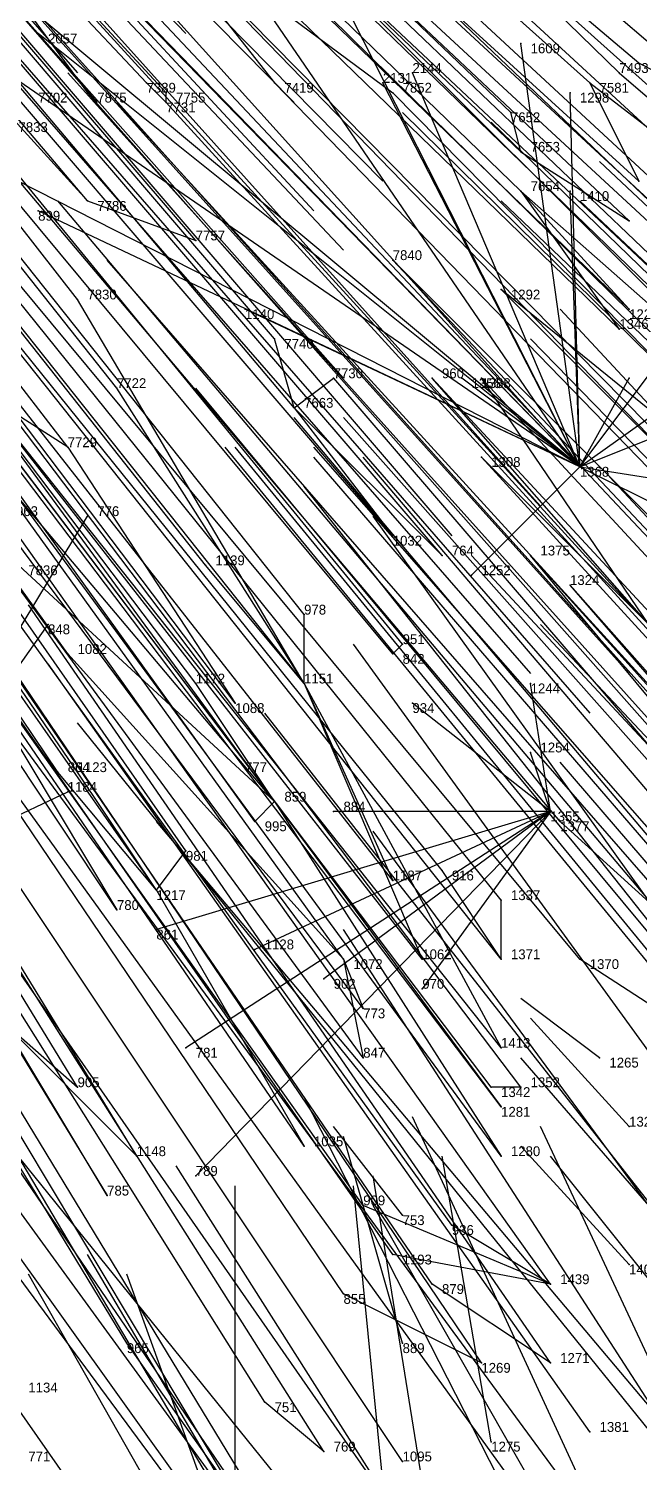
# Model space of a CAD drawing. Extents: x -0.5 to 0.59, y -0.5 to 0.59.
# Drawn here: x 0.214 to 0.276, y -0.3871 to -0.2415 of the extents above; entities that cross this region are included whole.
import ezdxf

# ---------------------------------------------------------------- set-up
doc = ezdxf.new("R2010")
doc.units = 0
for name, color, linetype in [('Facilities', 3, 'CONTINUOUS'), ('Facilities_lines', 3, 'CONTINUOUS'), ('Normals', 1, 'CONTINUOUS'), ('Source_points', 5, 'CONTINUOUS'), ('Text', 3, 'CONTINUOUS')]:
    doc.layers.add(name, color=color, linetype=linetype)

msp = doc.modelspace()

# ---------------------------------------------------------------- linework, layer by layer
at = {"layer": 'Facilities', "color": 3}
for p in [(0.271, -0.247, -0.918), (0.228, -0.249, -0.844), (0.264, -0.254, -0.916), (0.22, -0.259, -0.85), (0.264, -0.258, -0.923), (0.241, -0.28, -0.924), (0.218, -0.284, -0.895), (0.27, -0.286, -1.25), (0.252, -0.304, -0.986), (0.242, -0.308, -0.979), (0.239, -0.32, -0.998), (0.267, -0.321, -1.25), (0.227, -0.329, -1), (0.246, -0.336, -1.042), (0.262, -0.336, -1.065), (0.272, -0.346, -1.25), (0.264, -0.349, -1.093), (0.275, -0.353, -1.25), (0.252, -0.362, -1.25), (0.275, -0.367, -1.25), (0.267, -0.369, -1.139), (0.252, -0.375, -1.25), (0.26, -0.377, -1.145), (0.267, -0.377, -1.154), (0.271, -0.384, -1.174), (0.261, -0.385, -1.25), (0.244, -0.386, -1.141), (0.252, -0.387, -1.153)]:
    msp.add_point(p, dxfattribs=at)
at = {"layer": 'Facilities_lines', "color": 3}
for p, q in [((0.23, -0.203, -0.768), (0.274, -0.246, -0.92)), ((0.27, -0.286, -1.25), (0.195, -0.209, -1.25)), ((0.27, -0.286, -1.25), (0.206, -0.215, -1.25)), ((0.27, -0.286, -1.25), (0.202, -0.216, -1.25)), ((0.198, -0.218, -0.735), (0.22, -0.248, -0.83)), ((0.27, -0.286, -1.25), (0.238, -0.223, -1.25)), ((0.22, -0.259, -0.85), (0.19, -0.226, -0.738)), ((0.27, -0.286, -1.25), (0.198, -0.226, -1.25)), ((0.224, -0.228, -0.799), (0.239, -0.247, -0.86)), ((0.224, -0.228, -0.799), (0.251, -0.248, -0.883)), ((0.27, -0.286, -1.25), (0.231, -0.229, -1.25)), ((0.27, -0.286, -1.25), (0.206, -0.242, -1.25)), ((0.27, -0.286, -1.25), (0.215, -0.242, -1.25)), ((0.27, -0.286, -1.25), (0.264, -0.243, -1.25)), ((0.27, -0.286, -1.25), (0.253, -0.246, -1.25)), ((0.324, -0.27, -1.054), (0.276, -0.245, -0.922)), ((0.228, -0.249, -0.844), (0.226, -0.247, -0.837)), ((0.27, -0.286, -1.25), (0.25, -0.247, -1.25)), ((0.271, -0.247, -0.918), (0.31, -0.277, -1.039)), ((0.271, -0.247, -0.918), (0.276, -0.257, -0.942)), ((0.228, -0.249, -0.844), (0.228, -0.248, -0.843)), ((0.27, -0.286, -1.25), (0.269, -0.248, -1.25)), ((0.264, -0.254, -0.916), (0.263, -0.25, -0.907)), ((0.264, -0.254, -0.916), (0.275, -0.261, -0.949)), ((0.27, -0.286, -1.25), (0.211, -0.256, -1.25)), ((0.22, -0.259, -0.85), (0.231, -0.263, -0.874)), ((0.264, -0.258, -0.923), (0.275, -0.27, -0.963)), ((0.264, -0.258, -0.923), (0.298, -0.288, -1.036)), ((0.264, -0.258, -0.923), (0.274, -0.272, -0.964)), ((0.27, -0.286, -1.25), (0.269, -0.258, -1.25)), ((0.27, -0.286, -1.25), (0.215, -0.26, -1.25)), ((0.284, -0.298, -1.029), (0.251, -0.265, -0.911)), ((0.239, -0.32, -0.998), (0.196, -0.269, -0.832)), ((0.242, -0.308, -0.979), (0.219, -0.269, -0.867)), ((0.299, -0.298, -1.055), (0.262, -0.268, -0.937)), ((0.27, -0.286, -1.25), (0.236, -0.27, -1.25)), ((0.241, -0.28, -0.924), (0.239, -0.273, -0.908)), ((0.27, -0.286, -1.25), (0.3, -0.274, -1.25)), ((0.27, -0.286, -1.25), (0.279, -0.274, -1.25)), ((0.27, -0.286, -1.25), (0.284, -0.276, -1.25)), ((0.218, -0.284, -0.895), (0.207, -0.277, -0.865)), ((0.242, -0.308, -0.979), (0.223, -0.278, -0.889)), ((0.241, -0.28, -0.924), (0.245, -0.277, -0.923)), ((0.277, -0.302, -1.024), (0.255, -0.277, -0.942)), ((0.27, -0.286, -1.25), (0.258, -0.277, -1.25)), ((0.277, -0.302, -1.024), (0.26, -0.277, -0.95)), ((0.27, -0.286, -1.25), (0.275, -0.277, -1.25)), ((0.241, -0.28, -0.924), (0.251, -0.293, -0.965)), ((0.241, -0.28, -0.924), (0.256, -0.295, -0.977)), ((0.218, -0.284, -0.895), (0.235, -0.31, -0.973)), ((0.277, -0.302, -1.024), (0.26, -0.285, -0.965)), ((0.27, -0.286, -1.25), (0.259, -0.297, -1.25)), ((0.27, -0.286, -1.25), (0.294, -0.298, -1.25)), ((0.27, -0.286, -1.25), (0.314, -0.293, -1.25)), ((0.197, -0.329, -1.25), (0.22, -0.291, -1.25)), ((0.304, -0.342, -1.145), (0.265, -0.295, -0.991)), ((0.239, -0.32, -0.998), (0.213, -0.296, -0.913)), ((0.242, -0.308, -0.979), (0.232, -0.296, -0.94)), ((0.288, -0.32, -1.077), (0.269, -0.298, -1.003)), ((0.205, -0.301, -0.911), (0.223, -0.331, -0.997)), ((0.242, -0.308, -0.979), (0.242, -0.301, -0.965)), ((0.197, -0.329, -1.25), (0.216, -0.302, -1.25)), ((0.252, -0.304, -0.986), (0.251, -0.305, -0.989)), ((0.246, -0.336, -1.042), (0.218, -0.305, -0.937)), ((0.239, -0.32, -0.998), (0.231, -0.308, -0.962)), ((0.242, -0.308, -0.979), (0.254, -0.336, -1.052)), ((0.242, -0.308, -0.979), (0.251, -0.328, -1.031)), ((0.242, -0.308, -0.979), (0.262, -0.345, -1.082)), ((0.267, -0.321, -1.25), (0.265, -0.308, -1.25)), ((0.267, -0.321, -1.25), (0.253, -0.31, -1.25)), ((0.267, -0.321, -1.25), (0.265, -0.315, -1.25)), ((0.227, -0.329, -1), (0.217, -0.317, -0.96)), ((0.227, -0.329, -1), (0.219, -0.317, -0.962)), ((0.239, -0.32, -0.998), (0.236, -0.316, -0.987)), ((0.197, -0.329, -1.25), (0.218, -0.319, -1.25)), ((0.239, -0.32, -0.998), (0.237, -0.322, -1)), ((0.239, -0.32, -0.998), (0.262, -0.356, -1.105)), ((0.239, -0.32, -0.998), (0.262, -0.351, -1.095)), ((0.267, -0.321, -1.25), (0.227, -0.333, -1.25)), ((0.267, -0.321, -1.25), (0.23, -0.345, -1.25)), ((0.267, -0.321, -1.25), (0.231, -0.358, -1.25)), ((0.267, -0.321, -1.25), (0.237, -0.335, -1.25)), ((0.267, -0.321, -1.25), (0.244, -0.338, -1.25)), ((0.267, -0.321, -1.25), (0.245, -0.321, -1.25)), ((0.267, -0.321, -1.25), (0.254, -0.339, -1.25)), ((0.301, -0.352, -1.158), (0.268, -0.322, -1.047)), ((0.227, -0.329, -1), (0.23, -0.325, -0.996)), ((0.262, -0.336, -1.065), (0.256, -0.327, -1.039)), ((0.227, -0.329, -1), (0.242, -0.355, -1.075)), ((0.262, -0.336, -1.065), (0.262, -0.33, -1.053)), ((0.246, -0.336, -1.042), (0.248, -0.341, -1.054)), ((0.246, -0.336, -1.042), (0.248, -0.346, -1.063)), ((0.29, -0.349, -1.135), (0.27, -0.336, -1.079)), ((0.211, -0.342, -1.005), (0.222, -0.36, -1.057)), ((0.211, -0.342, -1.005), (0.219, -0.349, -1.029)), ((0.211, -0.342, -1.005), (0.225, -0.356, -1.052)), ((0.264, -0.349, -1.093), (0.261, -0.349, -1.091)), ((0.267, -0.369, -1.139), (0.248, -0.361, -1.095)), ((0.267, -0.369, -1.139), (0.257, -0.363, -1.113)), ((0.267, -0.369, -1.139), (0.251, -0.366, -1.111)), ((0.267, -0.377, -1.154), (0.255, -0.369, -1.122)), ((0.26, -0.377, -1.145), (0.246, -0.37, -1.111)), ((0.236, -0.392, -1.142), (0.224, -0.375, -1.092)), ((0.244, -0.386, -1.141), (0.238, -0.381, -1.124))]:
    msp.add_line(p, q, dxfattribs=at)
at = {"layer": 'Normals', "color": 1}
for p, q in [((0.158, -0.176, -0.592), (0.219, -0.246, -0.554)), ((0.167, -0.176, -0.606), (0.23, -0.242, -0.567)), ((0.16, -0.179, -0.6), (0.221, -0.249, -0.562)), ((0.226, -0.247, -0.837), (0.162, -0.179, -0.873)), ((0.228, -0.248, -0.843), (0.165, -0.18, -0.879)), ((0.176, -0.183, -0.635), (0.241, -0.249, -0.598)), ((0.263, -0.25, -0.907), (0.196, -0.186, -0.945)), ((0.271, -0.247, -0.918), (0.202, -0.185, -0.955)), ((0.276, -0.245, -0.922), (0.205, -0.185, -0.959)), ((0.22, -0.259, -0.85), (0.16, -0.188, -0.887)), ((0.264, -0.254, -0.916), (0.197, -0.19, -0.953)), ((0.231, -0.263, -0.874), (0.17, -0.192, -0.911)), ((0.179, -0.191, -0.655), (0.243, -0.26, -0.619)), ((0.185, -0.191, -0.664), (0.25, -0.257, -0.628)), ((0.264, -0.258, -0.923), (0.197, -0.193, -0.96)), ((0.276, -0.257, -0.942), (0.207, -0.194, -0.978)), ((0.219, -0.269, -0.867), (0.162, -0.196, -0.904)), ((0.182, -0.196, -0.669), (0.246, -0.264, -0.633)), ((0.275, -0.261, -0.949), (0.207, -0.197, -0.985)), ((0.284, -0.263, -0.968), (0.216, -0.2, -1.005)), ((0.239, -0.273, -0.908), (0.179, -0.203, -0.945)), ((0.223, -0.278, -0.889), (0.165, -0.205, -0.926)), ((0.275, -0.27, -0.963), (0.208, -0.205, -1)), ((0.305, -0.267, -1.012), (0.234, -0.206, -1.049)), ((0.184, -0.207, -0.693), (0.246, -0.277, -0.656)), ((0.274, -0.272, -0.964), (0.207, -0.207, -1.001)), ((0.289, -0.27, -0.989), (0.221, -0.207, -1.027)), ((0.241, -0.28, -0.924), (0.181, -0.209, -0.961)), ((0.218, -0.284, -0.895), (0.161, -0.21, -0.931)), ((0.3, -0.273, -1.014), (0.232, -0.21, -1.052)), ((0.289, -0.277, -1), (0.221, -0.213, -1.038)), ((0.293, -0.276, -1.006), (0.225, -0.213, -1.044)), ((0.31, -0.277, -1.039), (0.241, -0.215, -1.076)), ((0.288, -0.283, -1.01), (0.222, -0.218, -1.048)), ((0.204, -0.221, -0.751), (0.266, -0.29, -0.714)), ((0.217, -0.221, -0.774), (0.282, -0.288, -0.737)), ((0.232, -0.296, -0.94), (0.175, -0.224, -0.978)), ((0.251, -0.293, -0.965), (0.191, -0.223, -1.003)), ((0.197, -0.223, -0.743), (0.257, -0.293, -0.706)), ((0.298, -0.288, -1.036), (0.231, -0.223, -1.073)), ((0.299, -0.29, -1.041), (0.233, -0.224, -1.078)), ((0.256, -0.295, -0.977), (0.196, -0.225, -1.014)), ((0.242, -0.301, -0.965), (0.184, -0.228, -1.002)), ((0.224, -0.228, -0.799), (0.289, -0.294, -0.762)), ((0.218, -0.305, -0.937), (0.164, -0.23, -0.975)), ((0.308, -0.294, -1.065), (0.241, -0.23, -1.102)), ((0.252, -0.304, -0.986), (0.193, -0.232, -1.024)), ((0.213, -0.232, -0.787), (0.276, -0.301, -0.75)), ((0.231, -0.308, -0.962), (0.175, -0.234, -0.999)), ((0.251, -0.305, -0.989), (0.192, -0.234, -1.026)), ((0.242, -0.308, -0.979), (0.184, -0.235, -1.016)), ((0.235, -0.31, -0.973), (0.179, -0.236, -1.01)), ((0.204, -0.237, -0.783), (0.265, -0.307, -0.745)), ((0.311, -0.302, -1.083), (0.245, -0.236, -1.12)), ((0.321, -0.301, -1.1), (0.254, -0.237, -1.137)), ((0.213, -0.238, -0.799), (0.275, -0.307, -0.762)), ((0.288, -0.305, -1.05), (0.225, -0.238, -1.087)), ((0.217, -0.317, -0.96), (0.165, -0.24, -0.997)), ((0.219, -0.317, -0.962), (0.166, -0.24, -0.999)), ((0.215, -0.24, -0.805), (0.277, -0.309, -0.768)), ((0.21, -0.241, -0.799), (0.271, -0.311, -0.761)), ((0.236, -0.316, -0.987), (0.18, -0.242, -1.023)), ((0.215, -0.242, -1.25), (0.215, -0.242, -1.15)), ((0.264, -0.243, -1.25), (0.264, -0.243, -1.15)), ((0.239, -0.32, -0.998), (0.184, -0.245, -1.035)), ((0.28, -0.315, -1.054), (0.218, -0.246, -1.091)), ((0.253, -0.246, -1.25), (0.253, -0.246, -1.15)), ((0.274, -0.246, -0.92), (0.344, -0.306, -0.882)), ((0.237, -0.322, -1), (0.183, -0.247, -1.037)), ((0.239, -0.247, -0.86), (0.304, -0.314, -0.823)), ((0.25, -0.247, -1.25), (0.25, -0.247, -1.15)), ((0.22, -0.248, -0.83), (0.282, -0.318, -0.793)), ((0.251, -0.248, -0.883), (0.316, -0.314, -0.845)), ((0.269, -0.248, -1.25), (0.269, -0.248, -1.15)), ((0.23, -0.325, -0.996), (0.177, -0.249, -1.033)), ((0.286, -0.318, -1.069), (0.223, -0.249, -1.106)), ((0.228, -0.249, -0.844), (0.291, -0.318, -0.808)), ((0.318, -0.315, -1.12), (0.252, -0.25, -1.157)), ((0.268, -0.322, -1.047), (0.208, -0.251, -1.084)), ((0.328, -0.316, -1.138), (0.261, -0.251, -1.175)), ((0.223, -0.331, -0.997), (0.171, -0.253, -1.034)), ((0.227, -0.329, -1), (0.174, -0.253, -1.037)), ((0.251, -0.328, -1.031), (0.193, -0.254, -1.068)), ((0.256, -0.327, -1.039), (0.198, -0.255, -1.076)), ((0.34, -0.319, -1.165), (0.272, -0.255, -1.202)), ((0.262, -0.33, -1.053), (0.204, -0.258, -1.091)), ((0.277, -0.33, -1.078), (0.217, -0.259, -1.115)), ((0.329, -0.323, -1.153), (0.262, -0.259, -1.189)), ((0.269, -0.258, -1.25), (0.269, -0.258, -1.15)), ((0.338, -0.323, -1.169), (0.27, -0.259, -1.206)), ((0.215, -0.26, -1.25), (0.215, -0.26, -1.15)), ((0.246, -0.336, -1.042), (0.192, -0.261, -1.079)), ((0.254, -0.336, -1.052), (0.197, -0.263, -1.09)), ((0.262, -0.336, -1.065), (0.204, -0.263, -1.103)), ((0.27, -0.336, -1.079), (0.211, -0.265, -1.116)), ((0.283, -0.335, -1.096), (0.222, -0.265, -1.133)), ((0.251, -0.265, -0.911), (0.314, -0.332, -0.874)), ((0.248, -0.341, -1.054), (0.193, -0.267, -1.092)), ((0.219, -0.349, -1.029), (0.17, -0.269, -1.066)), ((0.262, -0.268, -0.937), (0.328, -0.334, -0.9)), ((0.236, -0.27, -1.25), (0.236, -0.27, -1.15)), ((0.335, -0.342, -1.197), (0.268, -0.27, -1.214)), ((0.248, -0.346, -1.063), (0.193, -0.271, -1.101)), ((0.262, -0.345, -1.082), (0.204, -0.272, -1.12)), ((0.334, -0.344, -1.199), (0.265, -0.273, -1.213)), ((0.261, -0.349, -1.091), (0.205, -0.275, -1.128)), ((0.264, -0.349, -1.093), (0.208, -0.275, -1.13)), ((0.225, -0.356, -1.052), (0.176, -0.276, -1.088)), ((0.262, -0.351, -1.095), (0.206, -0.277, -1.132)), ((0.29, -0.349, -1.135), (0.231, -0.278, -1.172)), ((0.245, -0.277, -0.923), (0.305, -0.347, -0.885)), ((0.255, -0.277, -0.942), (0.318, -0.345, -0.904)), ((0.258, -0.277, -1.25), (0.258, -0.277, -1.15)), ((0.26, -0.277, -0.95), (0.323, -0.345, -0.912)), ((0.275, -0.277, -1.25), (0.275, -0.277, -1.15)), ((0.242, -0.355, -1.075), (0.19, -0.279, -1.113)), ((0.222, -0.36, -1.057), (0.174, -0.28, -1.093)), ((0.262, -0.356, -1.105), (0.207, -0.281, -1.142)), ((0.301, -0.352, -1.158), (0.241, -0.281, -1.195)), ((0.309, -0.352, -1.172), (0.246, -0.281, -1.202)), ((0.248, -0.361, -1.095), (0.194, -0.285, -1.132)), ((0.293, -0.356, -1.152), (0.234, -0.284, -1.189)), ((0.294, -0.356, -1.155), (0.235, -0.284, -1.192)), ((0.307, -0.357, -1.176), (0.243, -0.284, -1.203)), ((0.305, -0.357, -1.175), (0.243, -0.285, -1.203)), ((0.311, -0.359, -1.188), (0.248, -0.285, -1.212)), ((0.26, -0.285, -0.965), (0.323, -0.354, -0.928)), ((0.27, -0.286, -1.25), (0.27, -0.286, -1.15)), ((0.257, -0.363, -1.113), (0.203, -0.288, -1.15)), ((0.303, -0.365, -1.186), (0.242, -0.288, -1.203)), ((0.339, -0.358, -1.233), (0.273, -0.287, -1.211)), ((0.251, -0.366, -1.111), (0.198, -0.29, -1.148)), ((0.22, -0.291, -1.25), (0.22, -0.291, -1.15)), ((0.307, -0.372, -1.206), (0.249, -0.291, -1.213)), ((0.246, -0.37, -1.111), (0.194, -0.293, -1.148)), ((0.255, -0.369, -1.122), (0.203, -0.293, -1.159)), ((0.267, -0.369, -1.139), (0.213, -0.293, -1.176)), ((0.326, -0.367, -1.227), (0.259, -0.295, -1.209)), ((0.265, -0.295, -0.991), (0.327, -0.364, -0.954)), ((0.224, -0.375, -1.092), (0.176, -0.296, -1.13)), ((0.259, -0.297, -1.25), (0.259, -0.297, -1.15)), ((0.269, -0.298, -1.003), (0.33, -0.367, -0.966)), ((0.26, -0.377, -1.145), (0.208, -0.3, -1.181)), ((0.267, -0.377, -1.154), (0.214, -0.3, -1.191)), ((0.216, -0.302, -1.25), (0.216, -0.302, -1.15)), ((0.326, -0.366, -1.25), (0.266, -0.302, -1.202)), ((0.238, -0.381, -1.124), (0.189, -0.303, -1.161)), ((0.305, -0.384, -1.227), (0.247, -0.304, -1.216)), ((0.244, -0.386, -1.141), (0.194, -0.307, -1.178)), ((0.271, -0.384, -1.174), (0.216, -0.306, -1.204)), ((0.265, -0.308, -1.25), (0.265, -0.308, -1.15)), ((0.236, -0.389, -1.139), (0.188, -0.31, -1.176)), ((0.252, -0.387, -1.153), (0.2, -0.309, -1.19)), ((0.253, -0.31, -1.25), (0.253, -0.31, -1.15)), ((0.269, -0.39, -1.184), (0.211, -0.311, -1.203)), ((0.3, -0.39, -1.23), (0.238, -0.311, -1.223)), ((0.236, -0.392, -1.142), (0.188, -0.312, -1.18)), ((0.282, -0.39, -1.202), (0.219, -0.312, -1.21)), ((0.266, -0.393, -1.187), (0.209, -0.314, -1.206)), ((0.265, -0.315, -1.25), (0.265, -0.315, -1.15)), ((0.323, -0.38, -1.246), (0.268, -0.316, -1.192)), ((0.256, -0.399, -1.185), (0.201, -0.32, -1.211)), ((0.218, -0.319, -1.25), (0.218, -0.319, -1.15)), ((0.245, -0.321, -1.25), (0.245, -0.321, -1.15)), ((0.267, -0.321, -1.25), (0.267, -0.321, -1.15)), ((0.291, -0.398, -1.233), (0.227, -0.322, -1.218)), ((0.302, -0.395, -1.25), (0.249, -0.323, -1.206)), ((0.242, -0.405, -1.179), (0.194, -0.324, -1.214)), ((0.251, -0.413, -1.209), (0.195, -0.331, -1.215)), ((0.227, -0.333, -1.25), (0.227, -0.333, -1.15)), ((0.288, -0.398, -1.25), (0.246, -0.333, -1.186)), ((0.248, -0.415, -1.21), (0.19, -0.334, -1.217)), ((0.252, -0.415, -1.214), (0.193, -0.334, -1.219)), ((0.237, -0.416, -1.196), (0.181, -0.336, -1.22)), ((0.259, -0.413, -1.218), (0.196, -0.335, -1.216)), ((0.237, -0.335, -1.25), (0.237, -0.335, -1.15)), ((0.244, -0.338, -1.25), (0.244, -0.338, -1.15)), ((0.254, -0.339, -1.25), (0.254, -0.339, -1.15)), ((0.272, -0.346, -1.25), (0.264, -0.34, -1.151)), ((0.275, -0.353, -1.25), (0.265, -0.342, -1.151)), ((0.23, -0.345, -1.25), (0.23, -0.345, -1.15)), ((0.296, -0.383, -1.25), (0.264, -0.346, -1.163)), ((0.255, -0.425, -1.239), (0.198, -0.348, -1.208)), ((0.268, -0.401, -1.25), (0.242, -0.35, -1.168)), ((0.271, -0.391, -1.25), (0.253, -0.352, -1.159)), ((0.252, -0.362, -1.25), (0.245, -0.353, -1.151)), ((0.28, -0.383, -1.25), (0.266, -0.353, -1.156)), ((0.252, -0.375, -1.25), (0.246, -0.354, -1.152)), ((0.275, -0.367, -1.25), (0.264, -0.355, -1.151)), ((0.261, -0.385, -1.25), (0.256, -0.356, -1.154)), ((0.279, -0.371, -1.25), (0.267, -0.356, -1.152)), ((0.269, -0.42, -1.25), (0.229, -0.357, -1.184)), ((0.231, -0.358, -1.25), (0.231, -0.358, -1.15)), ((0.254, -0.389, -1.25), (0.249, -0.358, -1.155)), ((0.235, -0.388, -1.25), (0.235, -0.359, -1.154)), ((0.25, -0.389, -1.25), (0.247, -0.359, -1.155)), ((0.269, -0.396, -1.25), (0.249, -0.361, -1.159)), ((0.256, -0.427, -1.25), (0.22, -0.366, -1.179)), ((0.247, -0.426, -1.25), (0.214, -0.368, -1.176)), ((0.237, -0.404, -1.25), (0.224, -0.368, -1.158))]:
    msp.add_line(p, q, dxfattribs=at)
at = {"layer": 'Source_points', "color": 5}
for p in [(0.215, -0.242, -1.25), (0.264, -0.243, -1.25), (0.253, -0.246, -1.25), (0.274, -0.246, -0.92), (0.276, -0.245, -0.922), (0.226, -0.247, -0.837), (0.239, -0.247, -0.86), (0.25, -0.247, -1.25), (0.22, -0.248, -0.83), (0.228, -0.248, -0.843), (0.251, -0.248, -0.883), (0.269, -0.248, -1.25), (0.263, -0.25, -0.907), (0.276, -0.257, -0.942), (0.269, -0.258, -1.25), (0.215, -0.26, -1.25), (0.275, -0.261, -0.949), (0.231, -0.263, -0.874), (0.251, -0.265, -0.911), (0.219, -0.269, -0.867), (0.262, -0.268, -0.937), (0.236, -0.27, -1.25), (0.275, -0.27, -0.963), (0.274, -0.272, -0.964), (0.239, -0.273, -0.908), (0.223, -0.278, -0.889), (0.245, -0.277, -0.923), (0.255, -0.277, -0.942), (0.258, -0.277, -1.25), (0.26, -0.277, -0.95), (0.275, -0.277, -1.25), (0.26, -0.285, -0.965), (0.22, -0.291, -1.25), (0.251, -0.293, -0.965), (0.256, -0.295, -0.977), (0.265, -0.295, -0.991), (0.232, -0.296, -0.94), (0.259, -0.297, -1.25), (0.269, -0.298, -1.003), (0.242, -0.301, -0.965), (0.216, -0.302, -1.25), (0.218, -0.305, -0.937), (0.251, -0.305, -0.989), (0.231, -0.308, -0.962), (0.265, -0.308, -1.25), (0.235, -0.31, -0.973), (0.253, -0.31, -1.25), (0.265, -0.315, -1.25), (0.217, -0.317, -0.96), (0.219, -0.317, -0.962), (0.236, -0.316, -0.987), (0.218, -0.319, -1.25), (0.245, -0.321, -1.25), (0.237, -0.322, -1), (0.268, -0.322, -1.047), (0.23, -0.325, -0.996), (0.256, -0.327, -1.039), (0.251, -0.328, -1.031), (0.262, -0.33, -1.053), (0.223, -0.331, -0.997), (0.227, -0.333, -1.25), (0.237, -0.335, -1.25), (0.254, -0.336, -1.052), (0.27, -0.336, -1.079), (0.244, -0.338, -1.25), (0.254, -0.339, -1.25), (0.248, -0.341, -1.054), (0.23, -0.345, -1.25), (0.262, -0.345, -1.082), (0.248, -0.346, -1.063), (0.219, -0.349, -1.029), (0.261, -0.349, -1.091), (0.262, -0.351, -1.095), (0.242, -0.355, -1.075), (0.225, -0.356, -1.052), (0.262, -0.356, -1.105), (0.231, -0.358, -1.25), (0.222, -0.36, -1.057), (0.248, -0.361, -1.095), (0.257, -0.363, -1.113), (0.251, -0.366, -1.111), (0.255, -0.369, -1.122), (0.246, -0.37, -1.111), (0.224, -0.375, -1.092), (0.238, -0.381, -1.124)]:
    msp.add_point(p, dxfattribs=at)

# ---------------------------------------------------------------- texts
at = {"layer": 'Text', "color": 3}
for s, p in [('2057', (0.216, -0.243, -1.25)), ('1609', (0.265, -0.244, -1.25)), ('2131', (0.25, -0.247, -1.25)), ('2144', (0.253, -0.246, -1.25)), ('7493', (0.274, -0.246, -0.92)), ('7389', (0.226, -0.248, -0.837)), ('7419', (0.24, -0.248, -0.86)), ('7852', (0.252, -0.248, -0.883)), ('7581', (0.272, -0.248, -0.918)), ('7702', (0.215, -0.249, -0.821)), ('7875', (0.221, -0.249, -0.83)), ('7755', (0.229, -0.249, -0.843)), ('1298', (0.27, -0.249, -1.25)), ('7731', (0.228, -0.25, -0.844)), ('7652', (0.263, -0.251, -0.907)), ('7833', (0.213, -0.252, -0.824)), ('7653', (0.265, -0.254, -0.916)), ('7654', (0.265, -0.258, -0.923)), ('7786', (0.221, -0.26, -0.85)), ('1410', (0.27, -0.259, -1.25)), ('899', (0.215, -0.261, -1.25)), ('7757', (0.231, -0.263, -0.874)), ('7840', (0.251, -0.265, -0.911)), ('7830', (0.22, -0.269, -0.867)), ('1292', (0.263, -0.269, -0.937)), ('1140', (0.236, -0.271, -1.25)), ('1224', (0.275, -0.271, -0.963)), ('1346', (0.274, -0.272, -0.964)), ('7740', (0.24, -0.274, -0.908)), ('7730', (0.245, -0.277, -0.923)), ('960', (0.256, -0.277, -0.942)), ('7722', (0.223, -0.278, -0.889)), ('1356', (0.259, -0.278, -1.25)), ('1388', (0.26, -0.278, -0.95)), ('7663', (0.242, -0.28, -0.924)), ('7729', (0.218, -0.284, -0.895)), ('1308', (0.261, -0.286, -0.965)), ('1368', (0.27, -0.287, -1.25)), ('1063', (0.212, -0.291, -1.25)), ('776', (0.221, -0.291, -1.25)), ('1032', (0.251, -0.294, -0.965)), ('764', (0.257, -0.295, -0.977)), ('1375', (0.266, -0.295, -0.991)), ('1139', (0.233, -0.296, -0.94)), ('7836', (0.214, -0.297, -0.913)), ('1252', (0.26, -0.297, -1.25)), ('1324', (0.269, -0.298, -1.003)), ('978', (0.242, -0.301, -0.965)), ('848', (0.216, -0.303, -1.25)), ('1082', (0.219, -0.305, -0.937)), ('951', (0.252, -0.304, -0.986)), ('842', (0.252, -0.306, -0.989)), ('1172', (0.231, -0.308, -0.962)), ('1151', (0.242, -0.308, -0.979)), ('1244', (0.265, -0.309, -1.25)), ('1088', (0.235, -0.311, -0.973)), ('934', (0.253, -0.311, -1.25)), ('1254', (0.266, -0.315, -1.25)), ('864', (0.218, -0.317, -0.96)), ('1123', (0.219, -0.317, -0.962)), ('777', (0.236, -0.317, -0.987)), ('1184', (0.218, -0.319, -1.25)), ('859', (0.24, -0.32, -0.998)), ('884', (0.246, -0.321, -1.25)), ('1355', (0.267, -0.322, -1.25)), ('995', (0.238, -0.323, -1)), ('1377', (0.268, -0.323, -1.047)), ('981', (0.23, -0.326, -0.996)), ('1187', (0.251, -0.328, -1.031)), ('916', (0.257, -0.328, -1.039)), ('1217', (0.227, -0.33, -1)), ('1337', (0.263, -0.33, -1.053)), ('780', (0.223, -0.331, -0.997)), ('861', (0.227, -0.334, -1.25)), ('1128', (0.238, -0.335, -1.25)), ('1072', (0.247, -0.337, -1.042)), ('1062', (0.254, -0.336, -1.052)), ('1371', (0.263, -0.336, -1.065)), ('1370', (0.271, -0.337, -1.079)), ('902', (0.245, -0.339, -1.25)), ('970', (0.254, -0.339, -1.25)), ('773', (0.248, -0.342, -1.054)), ('781', (0.231, -0.346, -1.25)), ('847', (0.248, -0.346, -1.063)), ('1413', (0.262, -0.345, -1.082)), ('1265', (0.273, -0.347, -1.25)), ('905', (0.219, -0.349, -1.029)), ('1342', (0.262, -0.35, -1.091)), ('1352', (0.265, -0.349, -1.093)), ('1281', (0.262, -0.352, -1.095)), ('1320', (0.275, -0.353, -1.25)), ('1148', (0.225, -0.356, -1.052)), ('1035', (0.243, -0.355, -1.075)), ('1280', (0.263, -0.356, -1.105)), ('789', (0.231, -0.358, -1.25)), ('785', (0.222, -0.36, -1.057)), ('909', (0.248, -0.361, -1.095)), ('753', (0.252, -0.363, -1.25)), ('936', (0.257, -0.364, -1.113)), ('1193', (0.252, -0.367, -1.111)), ('1439', (0.268, -0.369, -1.139)), ('1400', (0.275, -0.368, -1.25)), ('879', (0.256, -0.37, -1.122)), ('855', (0.246, -0.371, -1.111)), ('965', (0.224, -0.376, -1.092)), ('889', (0.252, -0.376, -1.25)), ('1269', (0.26, -0.378, -1.145)), ('1271', (0.268, -0.377, -1.154)), ('1134', (0.214, -0.38, -1.25)), ('751', (0.239, -0.382, -1.124)), ('1381', (0.272, -0.384, -1.174)), ('769', (0.245, -0.386, -1.141)), ('1275', (0.261, -0.386, -1.25)), ('771', (0.214, -0.387, -1.25)), ('1095', (0.252, -0.387, -1.153))]:
    msp.add_text(s, height=0.001, dxfattribs=at).set_placement(p)

doc.saveas('drawing.dxf')
